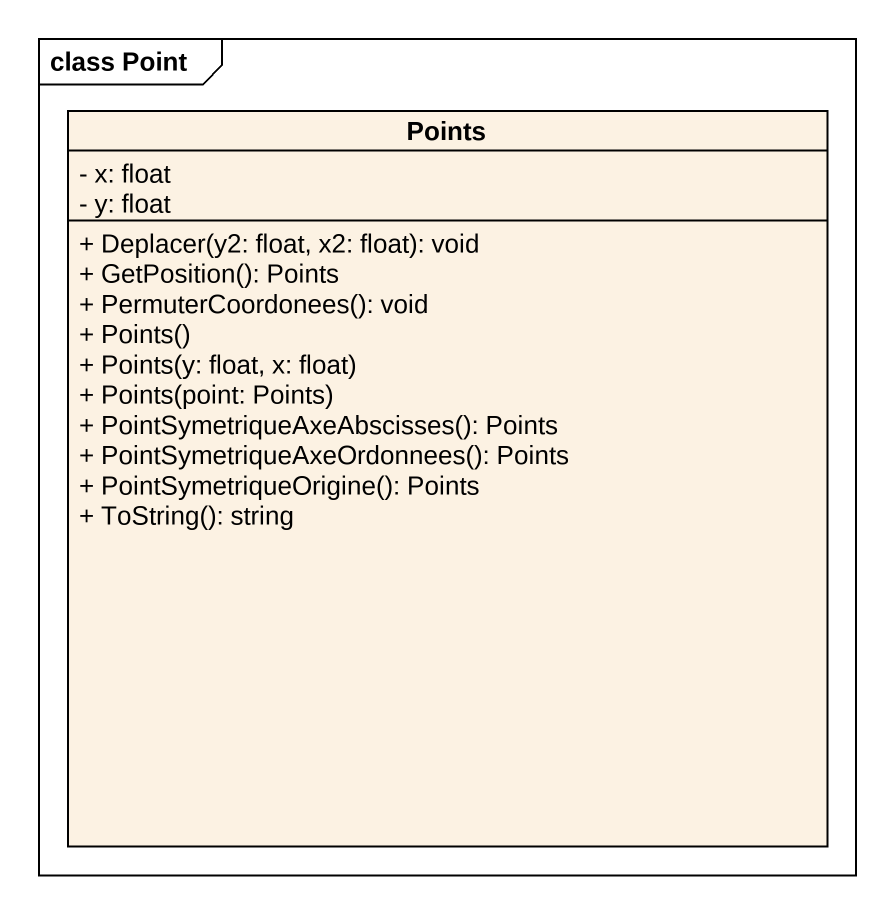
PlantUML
@startuml
mainframe class Point
hide circle
hide empty members
skinparam classAttributeIconSize 0
class Points {
  - x: float
  - y: float
  + Deplacer(y2: float, x2: float): void
  + GetPosition(): Points
  + PermuterCoordonees(): void
  + Points()
  + Points(y: float, x: float)
  + Points(point: Points)
  + PointSymetriqueAxeAbscisses(): Points
  + PointSymetriqueAxeOrdonnees(): Points
  + PointSymetriqueOrigine(): Points
  + ToString(): string
}
@enduml
